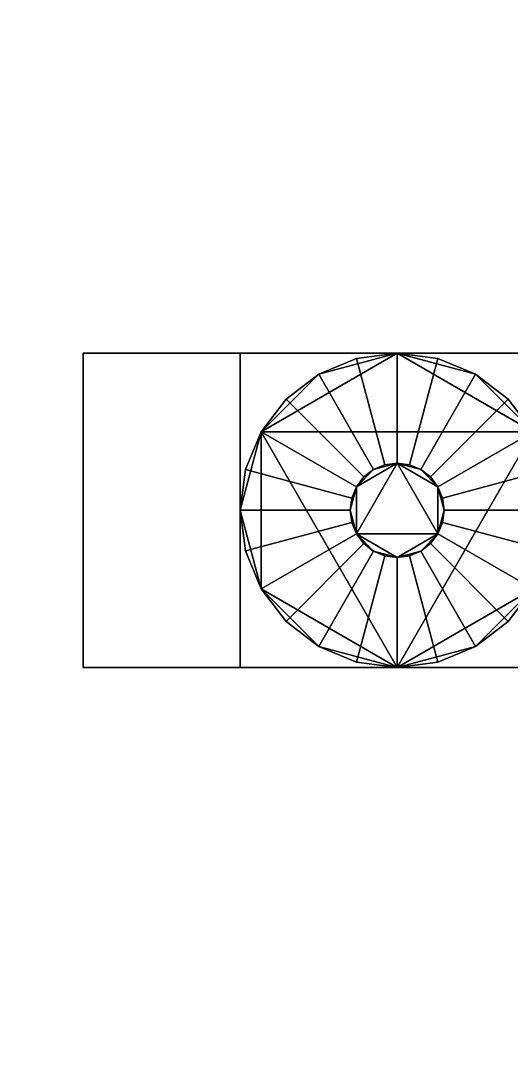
# Model space of a CAD drawing. Header units: metres. Extents: x -80 to 80, y -80 to 80.
# Drawn here: x -24.6 to -12.09, y -13.6 to 12.47 of the extents above; entities that cross this region are included whole.
import ezdxf

# ---------------------------------------------------------------- set-up
doc = ezdxf.new("R2010")
doc.units = ezdxf.units.M
doc.layers.add('ARM_BASE', color=3, linetype='Continuous')
doc.layers.add('ARM_GRIPPER', color=6, linetype='Continuous')

msp = doc.modelspace()

# ---------------------------------------------------------------- linework, layer by layer
at = {"layer": 'ARM_BASE'}
for points in [[(-80, -80), (-80, 80), (80, 80), (80, -80)], [(-80, -80, 90), (80, -80, 90), (80, 80, 90), (-80, 80, 90)]]:
    msp.add_3dface(points, dxfattribs=at)
at = {"layer": 'ARM_GRIPPER'}
for points in [[(-23, -4, 590), (-23, 4, 590), (23, 4, 590), (23, -4, 590)], [(-23, 4, 590), (-23, 4, 598), (23, 4, 598), (23, 4, 590)], [(-23, -4, 590), (-23, -4, 598), (-23, 4, 598), (-23, 4, 590)], [(-23, -4, 598), (23, -4, 598), (23, 4, 598), (-23, 4, 598)], [(-19, -4, 598), (-19, 4, 598), (-11, 4, 598), (-11, -4, 598)], [(-19, 4, 598), (-19, 4, 638), (-11, 4, 638), (-11, 4, 598)], [(-19, -4, 598), (-19, -4, 638), (-19, 4, 638), (-19, 4, 598)], [(-19, -4, 638), (-11, -4, 638), (-11, 4, 638), (-19, 4, 638)], [(-18.464, 2, 638), (-17, 3.464, 638), (-15, 4, 638)], [(-18.464, 2, 638), (-15, 4, 638), (-11.536, 2, 638)], [(-17, 3.464, 638), (-16.035, 3.864, 638), (-15, 4, 638)], [(-15, 4, 638), (-16.035, 3.864, 638), (-15.311, 1.159, 653), (-15, 1.2, 653)], [(-15, 4, 638), (-13.965, 3.864, 638), (-13, 3.464, 638)], [(-15, 4, 638), (-13, 3.464, 638), (-11.536, 2, 638)], [(-13.965, 3.864, 638), (-15, 4, 638), (-15, 1.2, 653), (-14.689, 1.159, 653)], [(-16.035, 3.864, 638), (-17, 3.464, 638), (-15.6, 1.039, 653), (-15.311, 1.159, 653)], [(-13, 3.464, 638), (-13.965, 3.864, 638), (-14.689, 1.159, 653), (-14.4, 1.039, 653)], [(-18.464, 2, 638), (-17.828, 2.828, 638), (-17, 3.464, 638)], [(-17, 3.464, 638), (-17.828, 2.828, 638), (-15.849, 0.849, 653), (-15.6, 1.039, 653)], [(-12.172, 2.828, 638), (-13, 3.464, 638), (-14.4, 1.039, 653), (-14.151, 0.849, 653)], [(-13, 3.464, 638), (-12.172, 2.828, 638), (-11.536, 2, 638)], [(-17.828, 2.828, 638), (-18.464, 2, 638), (-16.039, 0.6, 653), (-15.849, 0.849, 653)], [(-11.536, 2, 638), (-12.172, 2.828, 638), (-14.151, 0.849, 653), (-13.961, 0.6, 653)], [(-19, 0, 638), (-18.864, 1.035, 638), (-18.464, 2, 638)], [(-18.464, -2, 638), (-19, 0, 638), (-18.464, 2, 638)], [(-18.464, 2, 638), (-18.864, 1.035, 638), (-16.159, 0.311, 653), (-16.039, 0.6, 653)], [(-15, -4, 638), (-18.464, -2, 638), (-18.464, 2, 638)], [(-11.536, 2, 638), (-15, -4, 638), (-18.464, 2, 638)], [(-11.536, 2, 638), (-11.536, -2, 638), (-15, -4, 638)], [(-11.136, 1.035, 638), (-11.536, 2, 638), (-13.961, 0.6, 653), (-13.841, 0.311, 653)], [(-15, 1.2, 653), (-15.6, 1.039, 653), (-16.039, 0.6, 653)], [(-15, 1.2, 653), (-16.039, 0.6, 653), (-16.039, -0.6, 653)], [(-13.961, -0.6, 653), (-15, 1.2, 653), (-16.039, -0.6, 653)], [(-15, 1.2, 653), (-15.311, 1.159, 653), (-15.6, 1.039, 653)], [(-14.4, 1.039, 653), (-14.689, 1.159, 653), (-15, 1.2, 653)], [(-13.961, 0.6, 653), (-14.4, 1.039, 653), (-15, 1.2, 653)], [(-13.961, -0.6, 653), (-13.961, 0.6, 653), (-15, 1.2, 653)], [(-18.864, 1.035, 638), (-19, 0, 638), (-16.2, 0, 653), (-16.159, 0.311, 653)], [(-15.6, 1.039, 653), (-15.849, 0.849, 653), (-16.039, 0.6, 653)], [(-13.961, 0.6, 653), (-14.151, 0.849, 653), (-14.4, 1.039, 653)], [(-11, 0, 638), (-11.136, 1.035, 638), (-13.841, 0.311, 653), (-13.8, 0, 653)], [(-16.039, 0.6, 653), (-16.159, 0.311, 653), (-16.2, 0, 653)], [(-16.039, 0.6, 653), (-16.2, 0, 653), (-16.039, -0.6, 653)], [(-13.8, 0, 653), (-13.841, 0.311, 653), (-13.961, 0.6, 653)], [(-13.961, -0.6, 653), (-13.8, 0, 653), (-13.961, 0.6, 653)], [(-13.961, -0.6, 653), (-13.841, -0.311, 653), (-13.8, 0, 653)], [(-11.136, -1.035, 638), (-11, 0, 638), (-13.8, 0, 653), (-13.841, -0.311, 653)], [(-18.464, -2, 638), (-18.864, -1.035, 638), (-19, 0, 638)], [(-19, 0, 638), (-18.864, -1.035, 638), (-16.159, -0.311, 653), (-16.2, 0, 653)], [(-16.2, 0, 653), (-16.159, -0.311, 653), (-16.039, -0.6, 653)], [(-18.864, -1.035, 638), (-18.464, -2, 638), (-16.039, -0.6, 653), (-16.159, -0.311, 653)], [(-11.536, -2, 638), (-11.136, -1.035, 638), (-13.841, -0.311, 653), (-13.961, -0.6, 653)], [(-18.464, -2, 638), (-17.828, -2.828, 638), (-15.849, -0.849, 653), (-16.039, -0.6, 653)], [(-16.039, -0.6, 653), (-15.849, -0.849, 653), (-15.6, -1.039, 653)], [(-16.039, -0.6, 653), (-15.6, -1.039, 653), (-15, -1.2, 653)], [(-16.039, -0.6, 653), (-15, -1.2, 653), (-13.961, -0.6, 653)], [(-15, -1.2, 653), (-14.4, -1.039, 653), (-13.961, -0.6, 653)], [(-14.4, -1.039, 653), (-14.151, -0.849, 653), (-13.961, -0.6, 653)], [(-12.172, -2.828, 638), (-11.536, -2, 638), (-13.961, -0.6, 653), (-14.151, -0.849, 653)], [(-17.828, -2.828, 638), (-17, -3.464, 638), (-15.6, -1.039, 653), (-15.849, -0.849, 653)], [(-17, -3.464, 638), (-16.035, -3.864, 638), (-15.311, -1.159, 653), (-15.6, -1.039, 653)], [(-15.6, -1.039, 653), (-15.311, -1.159, 653), (-15, -1.2, 653)], [(-15, -1.2, 653), (-14.689, -1.159, 653), (-14.4, -1.039, 653)], [(-13.965, -3.864, 638), (-13, -3.464, 638), (-14.4, -1.039, 653), (-14.689, -1.159, 653)], [(-13, -3.464, 638), (-12.172, -2.828, 638), (-14.151, -0.849, 653), (-14.4, -1.039, 653)], [(-16.035, -3.864, 638), (-15, -4, 638), (-15, -1.2, 653), (-15.311, -1.159, 653)], [(-15, -4, 638), (-13.965, -3.864, 638), (-14.689, -1.159, 653), (-15, -1.2, 653)], [(-17, -3.464, 638), (-17.828, -2.828, 638), (-18.464, -2, 638)], [(-15, -4, 638), (-17, -3.464, 638), (-18.464, -2, 638)], [(-11.536, -2, 638), (-13, -3.464, 638), (-15, -4, 638)], [(-11.536, -2, 638), (-12.172, -2.828, 638), (-13, -3.464, 638)], [(-15, -4, 638), (-16.035, -3.864, 638), (-17, -3.464, 638)], [(-13, -3.464, 638), (-13.965, -3.864, 638), (-15, -4, 638)], [(-23, -4, 590), (23, -4, 590), (23, -4, 598), (-23, -4, 598)], [(-19, -4, 598), (-11, -4, 598), (-11, -4, 638), (-19, -4, 638)]]:
    msp.add_3dface(points, dxfattribs=at)

doc.saveas('drawing.dxf')
